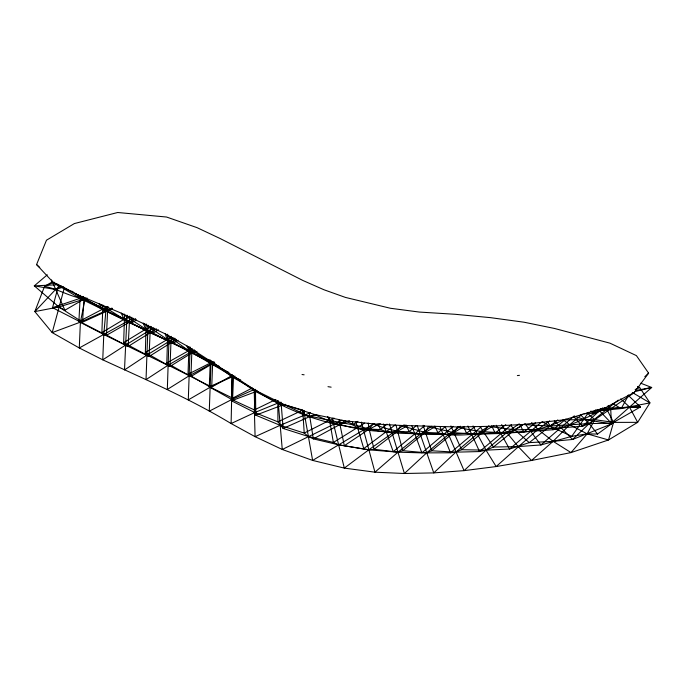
<?xml version="1.0" encoding="UTF-8"?>
<svg xmlns="http://www.w3.org/2000/svg" width="686" height="686" viewBox="0 0 686 686"><rect width="100%" height="100%" fill="white"/><g stroke="black" fill="none" stroke-linecap="round" stroke-linejoin="round"><path stroke-width="1.03" d="M278.113 400.821L282.263 449.476L312.619 460.417L344.321 468.109L374.95 472.182L404.414 473.503L433.766 472.894L464.053 470.639L496.167 466.549L531.513 460.495L571.018 452.589L608.508 439.966L637.663 422.344L649.942 402.888L639.686 387.564L637.791 386.595M277.83 400.684L277.924 421.847L283.138 428.458L308.391 436.502L313.348 438.894L338.61 444.82L368.785 449.819L397.966 452.185L421.89 452.88L450.505 452.803L455.804 452.16L461.567 449.707L486.014 450.153L509.552 449.038L529.249 442.633L553.087 441.321L572.63 439.46L589.171 423.596L634.053 392.769L648.613 373.15L636.402 355.622L609.974 343.171L554.477 328.457L524.095 322.223L490.516 317.652L455.041 314.274L419.223 312.053L390.411 308.263L345.427 297.415L323.964 289.758L303.006 280.54L220.292 238.608L197.105 227.675L166.587 217.033L117.7 212.497L74.38 223.559L46.468 240.211L36.572 264.564L53.294 282.486L76.077 294.123L121.19 313.125L165.129 333.808L186.772 345.83L210.122 363.1L232.168 376.108L231.105 423.545L255.098 436.673L282.263 449.476L342.005 420.252M153.201 327.788L153.072 333.104L150.123 332.641L124.149 319.239L98.93 303.589L102.386 309.275L150.123 332.641L173.644 343.06L178.111 340.265M212.737 361.368L211.717 387.015L210.285 387.144L209.273 386.878L210.37 360.004M191.969 348.625L190.922 376.503L166.801 362.971L167.684 334.202M254.952 389.751L254.36 409.928L255.098 436.673L280.137 425.32L310.346 412.68M106.27 306.745L103.775 334.511L102.754 359.824C146.161 379.787 190.099 398.84 231.105 423.545L254.755 412.552L280.042 402.21M171.174 336.329L170.042 366.41L146.898 355.099L123.651 342.631L124.603 314.094M255.475 389.322L255.784 415.202L280.137 425.32L304.224 433.089L308.391 436.502L333.37 442.444L338.61 444.82L368.785 449.819L374.059 449.27L397.966 452.185L402.776 450.685L425.174 432.446L435.318 426.581M194.421 349.851L194.31 353.041L189.911 352.201L167.29 339.493L143.245 323.08L145.758 329.151L147.704 331.492L194.31 353.041L196.985 351.395M173.832 337.744L173.644 343.06L170.977 342.648L145.758 329.151L121.19 313.125L124.149 319.239L126.678 321.485L153.072 333.104L158.423 329.752M150.371 326.339L149.059 356.514L125.547 345.118L101.871 332.59L102.883 305.038M233.566 375.791L232.648 398.146L231.465 400.796L254.755 412.552L277.924 421.847L302.723 410.099L304.567 414.944L312.619 460.417L374.299 423.511M169.082 336.234L167.324 389.459L189.242 375.748L213.869 362.388M148.005 325.121L146.032 379.624L168.147 365.166L193.769 350.4M190.159 347.065L188.29 399.887L210.285 387.144L232.168 376.108L240.743 380.027M211.108 360.519L209.264 411.18L231.808 399.509L254.214 389.511L256.178 390.265M127.047 315.157L124.5 369.951L146.898 355.099L168.833 341.585L175.29 338.387M107.771 306.959L106.476 335.308L103.775 334.511L78.89 321.58L80.262 295.306M129.74 316.117L128.119 346.447L103.775 334.511L101.871 332.59L124.149 319.239L129.937 316.76M232.194 374.805L231.465 400.796L257.49 391.02M146.161 323.929L145.338 352.561L146.898 355.099L149.059 356.514L176.362 339.39M189.01 346.619L188.007 374.307L189.242 375.748L211.717 387.015L232.691 375.233M232.168 376.108L232.048 376.88L209.273 386.878L231.808 399.509L254.36 409.928L275.944 399.475M87.105 298.067L85.133 298.856L80.399 322.128L79.284 347.965L102.754 359.824L125.547 345.118L147.704 331.492L154.153 328.2M136.54 319.925L132.038 322.617L129.302 322.36L79.859 298.359L53.294 282.486L58.799 284.673L52.539 307.671L106.476 335.308L135.639 318.621M64.407 287.657L52.196 332.607L79.284 347.965L133.11 318.21M628.65 395.102L621.224 408.564L590.517 411.566M588.674 412.286L571.738 436.33L540.894 444.982L518.179 446.577L493.44 447.049L486.014 450.153L479.565 451.568L455.804 452.16L431.614 450.779L426.692 452.82L404.414 473.503L389.399 423.905M595.697 410.039L593.167 413.238L583.94 413.709M602.66 407.913L582.491 426.289L537.901 429.367L514.774 429.848L488.423 426.358L457.553 426.966L400.607 425.431L373.081 423.871L344.706 420.801L314.557 414.473L283.961 404.5L256.067 390.66L186.772 345.83L189.911 352.201L219.34 366.427M644.814 376.7L648.613 373.15M574.251 415.956L540.894 444.982L524.867 423.485M47.291 274.803L34.3 285.865L58.893 306.959L82.552 322.188L112.161 308.743M582.337 414.138L569.723 424.728L553.087 441.321L531.513 460.495L518.179 446.577L506.722 432.523L501.646 424.625M416.488 425.5L409.173 431.597C376.768 433.235 343.84 429.204 314.557 414.473L283.138 428.458L281.037 402.125M565.959 419.026L552.976 429.736C521.188 431.871 488.732 435.687 457.553 426.966L453.592 432.686L431.614 450.779L423.151 425.277M445.334 426.658L437.917 432.763C406.421 434.864 374.016 433.792 344.706 420.801L339.75 424.6L313.348 438.894L309.12 412.578M541.486 422.156L509.552 449.038L496.21 425.243M387.05 424.111L380.421 429.505C336.286 428.716 293.051 414.541 256.067 390.66L255.406 391.449L231.191 374.848L232.048 376.88L254.214 389.511L255.406 391.449L278.087 402.896L302.723 410.099L304.224 433.089L334.005 418.057M474.815 426.632L466.566 433.295C435.173 435.378 402.725 436.09 373.081 423.871L369.119 429.153L344.329 445.711L338.918 419.592M453.214 426.349L421.89 452.88L411.866 425.955M511.482 424.754L479.565 451.568L467.886 426.015M481.589 426.495L450.505 452.803L439.966 426.563M505.753 424.66L495.172 433.089C476.281 432.849 456.396 437.874 437.917 432.763L434.813 426.092M535.397 422.825L523.855 432L500.608 433.466L471.694 434.401L466.566 433.295L463.436 426.495M424.557 425.809L393.207 451.671L383.483 424.008M618.283 400.067L589.171 423.596L582.491 426.289L573.676 416.582M395.368 424.831L363.752 448.567L355.854 421.761M557.821 419.909L529.249 442.633L514.774 429.848L510.47 425.243M542.223 421.667L549.563 426.049L571.738 436.33L587.165 433.852L597.54 434.067L613.524 422.396L640.381 406.995L628.11 395.187M549.632 420.852L537.901 429.367L496.167 466.549L486.014 450.153L473.04 425.937M431.605 426.298L420.226 434.298L397.966 452.185L374.95 472.182L361.376 422.096M460.435 426.195L448.335 434.684L426.692 452.82L402.776 450.685L396.096 425.466M518.753 424.094L506.722 432.523L486.014 450.153L464.053 470.639L445.223 426.795M488.921 425.886L477.027 434.187L455.804 452.16L433.766 472.894L417.225 425.534M404.234 424.771L368.785 449.819L344.321 468.109L333.636 424.325L332.667 418.151M357.972 421.298L352.724 424.78L329.4 420.381L304.567 414.944L304.361 410.743M364.566 423.176L333.37 442.444L329.04 417.191M60.951 286.113L55.557 289.509L34.849 311.59L52.196 332.607L80.399 322.128L111.818 308.143M523.521 424.385L514.774 429.848L493.44 447.049L480.097 426.632M156.417 328.8L128.119 346.447L125.547 345.118L123.651 342.631L145.758 329.151L151.512 326.708M83.821 297.064L52.539 307.671L58.893 306.959L64.887 310.261L85.844 298.033M493.954 425.517L483.184 431.931L461.567 449.707L450.908 425.903M195.424 350.743L170.042 366.41L145.338 352.561L167.29 339.493L172.075 337.581M464.345 426.392L453.592 432.686L448.335 434.684L425.174 432.446L400.607 425.431L397.297 431.4L374.059 449.27L369.119 429.153L368.211 423.065M52.633 281.68L44.513 286.414L34.849 311.59L58.893 306.959L85.133 298.856L107.479 311.058L132.038 322.617L131.789 317.275M214.547 362.44L190.922 376.503L168.147 365.166L166.801 362.971L188.701 350.692L192.715 349.26M407.381 425.774L397.297 431.4L392.203 432.977L386.227 431.674L380.421 429.505L378.029 423.785M252.242 388.01L232.648 398.146L210.285 387.144L188.007 374.307L210.122 363.1L214.186 361.891M380.31 423.562L369.119 429.153L363.477 430.079L357.44 427.747L352.724 424.78L352.493 421.65M112.247 308.314L107.565 310.612L83.906 298.822L75.177 293.282M54.04 282.118L44.513 286.414C58.524 288.926 70.958 297.51 85.133 298.856L60.677 285.685M83.126 296.438L79.31 298.144L78.65 295.014M635.159 389.537L639.686 387.564L637.663 386.938M108.259 306.874L102.386 309.275L78.89 321.58L82.552 322.188L83.906 298.822L83.4 296.781M349.423 420.784L339.75 424.6L333.636 424.325L329.4 420.381L327.728 416.479M63.678 286.954L55.557 289.509L34.3 285.865L58.799 284.673M316.795 414.576L309.695 416.676L283.961 404.5L255.784 415.202L254.755 412.552L254.214 389.511M634.619 391.706L651.7 387.461L640.707 383.2M235.049 376.177L232.048 376.88L208.501 359.404L210.122 363.1L210.936 363.631L228.884 372.412M285.333 404.32L281.157 405.28L278.087 402.896L277.984 401.164M635.648 390.548L651.7 387.461L611.329 423.176L589.171 423.596L549.563 426.049L522.835 424.488L488.423 426.358L483.184 431.931L477.027 434.187L453.592 432.686L428.441 426.46L425.174 432.446L420.226 434.298L414.798 433.561L409.173 431.597L405.906 424.866M214.915 363.194L210.936 363.631L188.701 350.692L165.129 333.808L167.29 339.493L168.833 341.585L213.955 362.757M517.364 375.602L519.465 375.328M632.183 393.001L634.053 392.769C607.144 405.366 582.5 423.571 552.976 429.736L547.145 421.324M595.028 410.348L629.362 406.867L649.942 402.888L632.466 392.598M600.301 408.676L640.381 406.995L629.362 406.867L621.224 408.564L612.444 403.454M85.133 298.856L79.859 298.359L76.077 294.123L102.386 309.275L107.479 311.058L106.965 306.522M302.02 374.513L304.121 374.813M327.985 386.681L331.141 387.161M574.131 416.248L584.18 419.36L611.398 424.008L613.524 422.396L637.663 422.344L629.362 406.867L620.71 398.883M71.687 291.07L73.428 292.176M563.026 419.746L569.723 424.728L587.165 433.852L608.508 439.966L613.524 422.396L606.673 408.967L605.069 407.638M587.036 412.843L594.728 419.643L613.524 422.396L611.329 423.176L598.201 409.422M36.572 264.564L39.745 267.437M590.929 411.017L593.167 413.238L606.673 408.967L610.712 408.607L611.398 424.008L572.63 439.46L554.339 420.955M580.459 414.696L589.171 423.596L597.54 434.067M531.573 422.585L537.901 429.367L553.087 441.321L571.018 452.589L587.165 433.852L594.728 419.643L564.063 419.823L522.835 424.488C515.135 430.645 505.11 434.478 495.172 433.089L491.622 425.774M608.07 405.692L610.712 408.607L604.786 407.827L564.063 419.823L549.563 426.049L530.261 431.331L523.855 432L519.439 423.999M64.887 310.261L51.501 279.939"/></g></svg>
